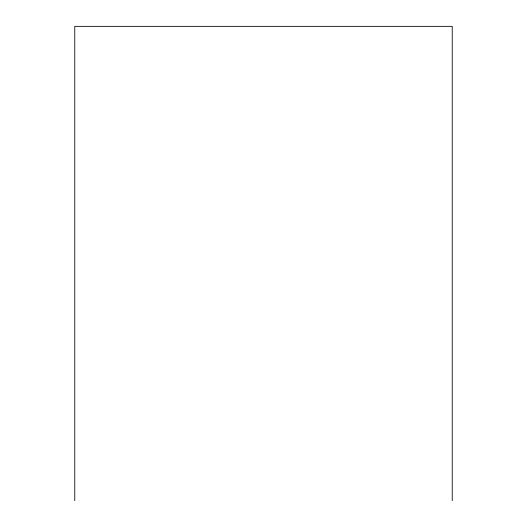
<?xml version="1.0" encoding="UTF-8"?>
<svg xmlns="http://www.w3.org/2000/svg" width="527" height="527" viewBox="0 0 527 527"><rect width="100%" height="100%" fill="white"/><g stroke="black" fill="none" stroke-linecap="round" stroke-linejoin="round"><path stroke-width="0.79" d="M452.232 500.65L452.232 26.35L74.768 26.35L74.768 500.65"/></g></svg>
